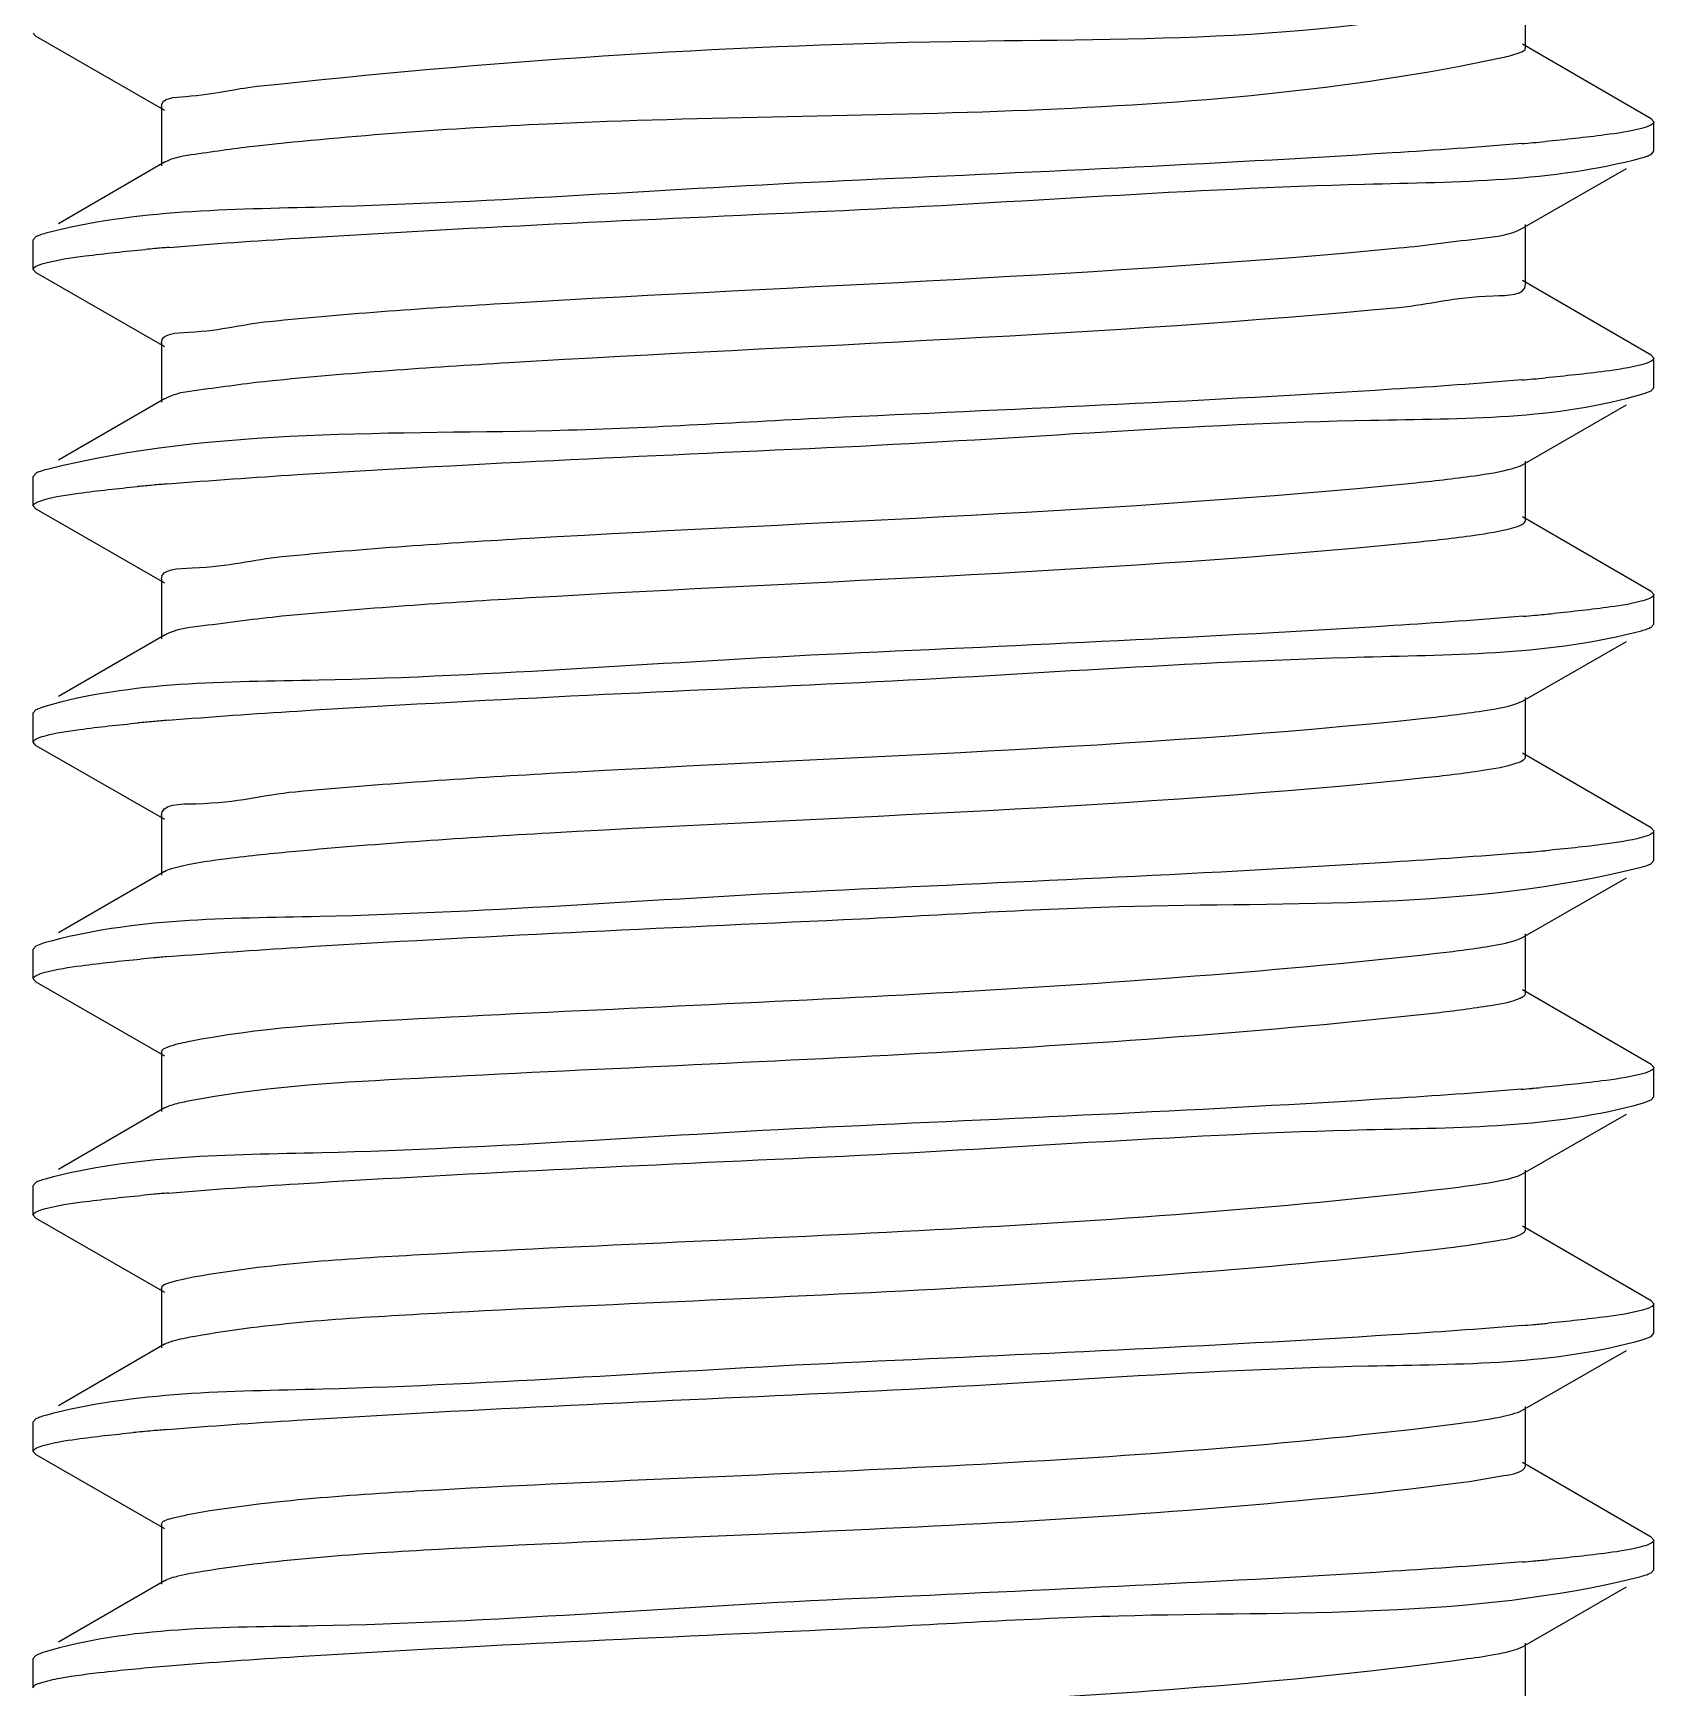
# Model space of a CAD drawing. Extents: x 1247970 to 1725648, y 860327 to 1277876.
# Drawn here: x 1330866.7 to 1330928.2, y 1200652.3 to 1200715.1 of the extents above; entities that cross this region are included whole.
import ezdxf

# ---------------------------------------------------------------- set-up
doc = ezdxf.new("R2010")
doc.units = 0
doc.header["$LTSCALE"] = 1000
doc.header["$MEASUREMENT"] = 0
doc.layers.get('0').update_dxf_attribs({"color": 254})
doc.layers.add('TK', color=4, linetype='Continuous')

# ---------------------------------------------------------------- blocks, each defined once
blk = doc.blocks.new('A$C63786A89')
at = {"linetype": 'Continuous'}
for p, q in [((-2093.675, 8070.796), (-2093.675, 8073.052)), ((-2150.231, 8071.235), (-2150.332, 8071.35)), ((-2150.231, 8071.235), (-2145.341, 8068.428)), ((-2088.903, 8068.098), (-2093.792, 8070.932)), ((-2145.461, 8068.565), (-2145.461, 8066.309)), ((-2088.903, 8068.098), (-2088.804, 8067.983)), ((-2088.804, 8066.864), (-2088.804, 8067.983)), ((-2088.905, 8066.748), (-2088.804, 8066.864)), ((-2145.343, 8066.445), (-2149.364, 8064.115)), ((-2093.794, 8063.942), (-2089.847, 8066.208)), ((-2150.233, 8063.612), (-2150.332, 8063.497)), ((-2093.675, 8061.823), (-2093.675, 8064.079)), ((-2150.332, 8062.378), (-2150.332, 8063.497)), ((-2150.231, 8062.262), (-2150.332, 8062.378)), ((-2150.231, 8062.262), (-2145.341, 8059.455)), ((-2088.903, 8059.125), (-2093.792, 8061.959)), ((-2145.461, 8059.592), (-2145.461, 8057.336)), ((-2088.903, 8059.125), (-2088.804, 8059.011)), ((-2088.804, 8057.891), (-2088.804, 8059.011)), ((-2145.343, 8057.472), (-2149.364, 8055.142)), ((-2089.175, 8057.669), (-2088.905, 8057.775)), ((-2088.905, 8057.775), (-2088.804, 8057.891)), ((-2093.794, 8054.969), (-2089.847, 8057.235)), ((-2093.675, 8052.85), (-2093.675, 8055.106)), ((-2150.233, 8054.639), (-2150.332, 8054.525)), ((-2150.332, 8053.405), (-2150.332, 8054.524)), ((-2150.231, 8053.289), (-2150.332, 8053.404)), ((-2150.231, 8053.289), (-2145.341, 8050.482)), ((-2088.903, 8050.152), (-2093.792, 8052.986)), ((-2145.461, 8050.62), (-2145.461, 8048.364)), ((-2088.903, 8050.152), (-2088.804, 8050.038)), ((-2088.804, 8048.918), (-2088.804, 8050.038)), ((-2145.343, 8048.5), (-2149.364, 8046.169)), ((-2088.905, 8048.803), (-2088.804, 8048.918)), ((-2093.794, 8045.996), (-2089.847, 8048.262)), ((-2094.007, 8045.904), (-2093.795, 8045.996)), ((-2093.675, 8043.877), (-2093.675, 8046.133)), ((-2150.233, 8045.666), (-2150.332, 8045.551)), ((-2150.332, 8044.432), (-2150.332, 8045.551)), ((-2149.927, 8045.783), (-2150.232, 8045.666)), ((-2150.231, 8044.316), (-2150.332, 8044.432)), ((-2150.231, 8044.316), (-2145.341, 8041.509)), ((-2088.903, 8041.179), (-2093.792, 8044.013)), ((-2145.461, 8041.647), (-2145.461, 8039.391)), ((-2088.903, 8041.179), (-2088.804, 8041.065)), ((-2088.804, 8039.945), (-2088.804, 8041.065)), ((-2088.905, 8039.83), (-2088.804, 8039.945)), ((-2145.343, 8039.527), (-2149.364, 8037.196)), ((-2093.794, 8037.023), (-2089.847, 8039.289)), ((-2150.233, 8036.693), (-2150.332, 8036.579)), ((-2150.332, 8035.459), (-2150.332, 8036.578)), ((-2149.911, 8036.815), (-2150.233, 8036.693)), ((-2093.93, 8036.96), (-2093.794, 8037.023)), ((-2093.675, 8034.904), (-2093.675, 8037.16)), ((-2150.231, 8035.343), (-2150.332, 8035.459)), ((-2150.231, 8035.343), (-2145.341, 8032.537)), ((-2088.903, 8032.207), (-2093.792, 8035.04)), ((-2145.461, 8032.674), (-2145.461, 8030.418)), ((-2088.903, 8032.207), (-2088.804, 8032.091)), ((-2088.804, 8030.973), (-2088.804, 8032.092)), ((-2088.905, 8030.857), (-2088.804, 8030.973)), ((-2145.343, 8030.554), (-2149.364, 8028.223)), ((-2093.794, 8028.05), (-2089.847, 8030.316)), ((-2089.238, 8030.732), (-2088.905, 8030.857)), ((-2093.949, 8027.98), (-2093.794, 8028.05)), ((-2093.675, 8025.931), (-2093.675, 8028.187)), ((-2150.233, 8027.72), (-2150.332, 8027.606)), ((-2150.332, 8026.486), (-2150.332, 8027.606)), ((-2150.231, 8026.37), (-2150.332, 8026.486)), ((-2150.231, 8026.37), (-2145.341, 8023.564)), ((-2088.903, 8023.234), (-2093.792, 8026.067)), ((-2093.683, 8025.897), (-2093.675, 8025.931)), ((-2145.461, 8023.701), (-2145.461, 8021.445)), ((-2088.903, 8023.234), (-2088.804, 8023.119)), ((-2088.804, 8022), (-2088.804, 8023.119)), ((-2145.343, 8021.581), (-2149.364, 8019.251)), ((-2089.206, 8021.769), (-2088.905, 8021.884)), ((-2088.905, 8021.884), (-2088.804, 8022)), ((-2093.794, 8019.077), (-2089.847, 8021.344)), ((-2093.973, 8018.998), (-2093.794, 8019.077)), ((-2093.675, 8016.959), (-2093.675, 8019.215)), ((-2150.233, 8018.747), (-2150.332, 8018.633)), ((-2150.332, 8017.513), (-2150.332, 8018.633)), ((-2150.231, 8017.398), (-2150.332, 8017.513)), ((-2150.231, 8017.398), (-2145.341, 8014.591)), ((-2088.903, 8014.261), (-2093.792, 8017.095)), ((-2093.718, 8016.875), (-2093.675, 8016.959)), ((-2145.461, 8014.728), (-2145.461, 8012.472)), ((-2088.903, 8014.261), (-2088.804, 8014.147)), ((-2088.804, 8013.027), (-2088.804, 8014.146)), ((-2088.905, 8012.911), (-2088.804, 8013.026)), ((-2145.343, 8012.608), (-2149.364, 8010.278)), ((-2093.794, 8010.104), (-2089.847, 8012.371)), ((-2093.675, 8007.986), (-2093.675, 8010.242)), ((-2150.233, 8009.774), (-2150.332, 8009.66)), ((-2150.332, 8008.54), (-2150.332, 8009.66)), ((-2149.96, 8009.882), (-2150.232, 8009.774)), ((-2094.002, 8010.015), (-2093.795, 8010.104))]:
    blk.add_line(p, q, dxfattribs=at)
for centre, radius, start, end in [((-2104.143, 8188.98), 122.261, 274.84409, 275.04302), ((-2102.588, 8171.392), 104.604, 275.04175, 275.30095), ((-2136.242, 7955.57), 108.016, 95.02585, 95.21787), ((-2134.688, 7937.87), 125.784, 94.77981, 95.02425), ((-2104.14, 8179.978), 122.23, 274.84424, 275.04373), ((-2102.573, 8162.247), 104.43, 275.04236, 275.3055), ((-2136.851, 7953.351), 101.234, 95.05411, 95.39168), ((-2134.857, 7930.854), 123.82, 94.79814, 95.05615), ((-2103.974, 8169.096), 120.315, 274.86416, 275.07605), ((-2101.955, 8146.498), 97.627, 275.0694, 275.49263), ((-2136.833, 7944.19), 101.424, 95.05298, 95.38439), ((-2134.853, 7921.843), 123.859, 94.79618, 95.05479), ((-2102.586, 8144.446), 104.576, 275.04185, 275.30177), ((-2104.142, 8162.061), 122.26, 274.84407, 275.04314), ((-2136.634, 7933.009), 103.641, 95.04406, 95.32779), ((-2134.794, 7912.178), 124.553, 94.79093, 95.04451), ((-2104.248, 8154.298), 123.475, 274.83132, 275.02438), ((-2102.945, 8139.472), 108.591, 275.02487, 275.20245), ((-2136.553, 7923.14), 104.541, 95.04051, 95.30425), ((-2134.776, 7902.996), 124.763, 94.78943, 95.04046), ((-2104.09, 8143.506), 121.648, 274.85011, 275.05379), ((-2102.377, 8124.197), 102.264, 275.05107, 275.36292), ((-2134.938, 7895.898), 122.881, 94.80649, 95.07355), ((-2137.19, 7921.161), 97.518, 95.06827, 95.49746), ((-2104.058, 8134.168), 121.282, 274.85416, 275.05886), ((-2102.288, 8114.245), 101.28, 275.05545, 275.38871)]:
    blk.add_arc(centre, radius, start, end, dxfattribs=at)
for points, knots in [([(-2141.837, 8069.33), (-2133.078, 8070.277), (-2117.287, 8071.375), (-2101.143, 8070.981), (-2094.282, 8072.742)], [0, 0, 0, 0, 0.554321, 1, 1, 1, 1]), ([(-2094.563, 8070.42), (-2094.338, 8070.468), (-2094.07, 8070.531), (-2093.677, 8070.699), (-2093.676, 8070.796)], [0, 0, 0, 0, 0.703023, 1, 1, 1, 1]), ([(-2141.837, 8067.074), (-2138.175, 8067.47), (-2122.432, 8068.636), (-2106.413, 8067.904), (-2094.563, 8070.42)], [0, 0, 0, 0, 0.233172, 1, 1, 1, 1]), ([(-2145.459, 8068.565), (-2145.461, 8068.898), (-2143.604, 8068.963), (-2142.741, 8069.232), (-2141.837, 8069.33)], [0, 0, 0, 0, 0.267938, 1, 1, 1, 1]), ([(-2088.805, 8067.983), (-2088.805, 8067.926), (-2088.997, 8067.806), (-2089.154, 8067.766), (-2089.274, 8067.733)], [0, 0, 0, 0, 0.314662, 1, 1, 1, 1]), ([(-2089.274, 8067.733), (-2089.728, 8067.612), (-2090.949, 8067.437), (-2092.169, 8067.306), (-2092.924, 8067.236)], [0, 0, 0, 0, 0.382678, 1, 1, 1, 1]), ([(-2145.343, 8066.445), (-2144.997, 8066.647), (-2143.778, 8066.812), (-2142.621, 8066.989), (-2141.837, 8067.074)], [0, 0, 0, 0, 0.336892, 1, 1, 1, 1]), ([(-2093.818, 8067.157), (-2095.456, 8067.018), (-2104.034, 8066.435), (-2112.623, 8066.063), (-2119.568, 8065.74)], [0, 0, 0, 0, 0.191224, 1, 1, 1, 1]), ([(-2089.27, 8066.615), (-2089.197, 8066.634), (-2089.073, 8066.671), (-2088.952, 8066.721), (-2088.905, 8066.748)], [0, 0, 0, 0, 0.580326, 1, 1, 1, 1]), ([(-2119.568, 8064.621), (-2112.974, 8064.927), (-2102.941, 8065.721), (-2092.673, 8065.704), (-2089.27, 8066.615)], [0, 0, 0, 0, 0.652048, 1, 1, 1, 1]), ([(-2119.568, 8065.74), (-2126.151, 8065.435), (-2136.182, 8064.65), (-2146.44, 8064.649), (-2149.851, 8063.75)], [0, 0, 0, 0, 0.651366, 1, 1, 1, 1]), ([(-2145.17, 8063.217), (-2143.531, 8063.354), (-2135.003, 8063.93), (-2126.463, 8064.301), (-2119.568, 8064.621)], [0, 0, 0, 0, 0.192344, 1, 1, 1, 1]), ([(-2149.851, 8063.75), (-2149.927, 8063.73), (-2150.057, 8063.692), (-2150.183, 8063.64), (-2150.232, 8063.612)], [0, 0, 0, 0, 0.582812, 1, 1, 1, 1]), ([(-2098.482, 8063.195), (-2097.424, 8063.295), (-2095.885, 8063.52), (-2094.247, 8063.681), (-2093.795, 8063.942)], [0, 0, 0, 0, 0.670951, 1, 1, 1, 1]), ([(-2149.797, 8062.644), (-2149.326, 8062.762), (-2148.079, 8062.938), (-2146.831, 8063.069), (-2146.065, 8063.139)], [0, 0, 0, 0, 0.386981, 1, 1, 1, 1]), ([(-2141.374, 8060.406), (-2138.348, 8060.715), (-2124.05, 8061.685), (-2109.718, 8062.127), (-2098.482, 8063.195)], [0, 0, 0, 0, 0.212258, 1, 1, 1, 1]), ([(-2150.33, 8062.378), (-2150.329, 8062.441), (-2150.107, 8062.567), (-2149.933, 8062.61), (-2149.797, 8062.644)], [0, 0, 0, 0, 0.309989, 1, 1, 1, 1]), ([(-2098.482, 8060.939), (-2097.287, 8061.052), (-2096.168, 8061.431), (-2093.678, 8061.387), (-2093.676, 8061.823)], [0, 0, 0, 0, 0.733766, 1, 1, 1, 1]), ([(-2141.374, 8058.15), (-2138.348, 8058.459), (-2124.05, 8059.428), (-2109.718, 8059.871), (-2098.482, 8060.939)], [0, 0, 0, 0, 0.212258, 1, 1, 1, 1]), ([(-2145.459, 8059.592), (-2145.46, 8059.965), (-2143.355, 8059.99), (-2142.392, 8060.302), (-2141.374, 8060.406)], [0, 0, 0, 0, 0.267032, 1, 1, 1, 1]), ([(-2089.27, 8058.762), (-2089.723, 8058.64), (-2090.943, 8058.465), (-2092.162, 8058.334), (-2092.916, 8058.264)], [0, 0, 0, 0, 0.382415, 1, 1, 1, 1]), ([(-2088.805, 8059.011), (-2088.805, 8058.954), (-2088.995, 8058.834), (-2089.151, 8058.793), (-2089.27, 8058.762)], [0, 0, 0, 0, 0.315037, 1, 1, 1, 1]), ([(-2145.343, 8057.472), (-2144.956, 8057.698), (-2143.572, 8057.862), (-2142.266, 8058.058), (-2141.374, 8058.15)], [0, 0, 0, 0, 0.333145, 1, 1, 1, 1]), ([(-2093.818, 8058.184), (-2095.456, 8058.045), (-2104.033, 8057.462), (-2112.622, 8057.09), (-2119.568, 8056.767)], [0, 0, 0, 0, 0.191212, 1, 1, 1, 1]), ([(-2119.568, 8055.648), (-2112.9, 8055.957), (-2102.861, 8056.83), (-2092.51, 8056.67), (-2089.175, 8057.669)], [0, 0, 0, 0, 0.657271, 1, 1, 1, 1]), ([(-2119.568, 8056.767), (-2123.046, 8056.606), (-2133.092, 8055.924), (-2143.378, 8056.397), (-2149.797, 8054.791)], [0, 0, 0, 0, 0.344785, 1, 1, 1, 1]), ([(-2145.214, 8054.24), (-2143.576, 8054.378), (-2135.033, 8054.956), (-2126.478, 8055.327), (-2119.568, 8055.648)], [0, 0, 0, 0, 0.191989, 1, 1, 1, 1]), ([(-2149.797, 8054.791), (-2149.885, 8054.769), (-2150.033, 8054.727), (-2150.177, 8054.671), (-2150.232, 8054.639)], [0, 0, 0, 0, 0.58836, 1, 1, 1, 1]), ([(-2097.982, 8054.27), (-2097.193, 8054.349), (-2095.916, 8054.497), (-2094.638, 8054.693), (-2094.163, 8054.828)], [0, 0, 0, 0, 0.61618, 1, 1, 1, 1]), ([(-2094.163, 8054.828), (-2094.091, 8054.849), (-2093.965, 8054.888), (-2093.844, 8054.941), (-2093.795, 8054.969)], [0, 0, 0, 0, 0.573635, 1, 1, 1, 1]), ([(-2149.927, 8053.636), (-2149.492, 8053.762), (-2148.298, 8053.936), (-2147.107, 8054.068), (-2146.364, 8054.138)], [0, 0, 0, 0, 0.377622, 1, 1, 1, 1]), ([(-2140.885, 8051.482), (-2137.763, 8051.785), (-2123.462, 8052.744), (-2109.121, 8053.158), (-2097.982, 8054.27)], [0, 0, 0, 0, 0.218875, 1, 1, 1, 1]), ([(-2150.33, 8053.404), (-2150.331, 8053.455), (-2150.171, 8053.569), (-2150.031, 8053.607), (-2149.927, 8053.636)], [0, 0, 0, 0, 0.320963, 1, 1, 1, 1]), ([(-2097.982, 8052.014), (-2097.193, 8052.093), (-2095.916, 8052.241), (-2094.638, 8052.437), (-2094.163, 8052.572)], [0, 0, 0, 0, 0.61618, 1, 1, 1, 1]), ([(-2094.163, 8052.572), (-2094.038, 8052.608), (-2093.87, 8052.654), (-2093.676, 8052.788), (-2093.676, 8052.85)], [0, 0, 0, 0, 0.67902, 1, 1, 1, 1]), ([(-2140.885, 8049.226), (-2137.763, 8049.529), (-2123.462, 8050.488), (-2109.121, 8050.902), (-2097.982, 8052.014)], [0, 0, 0, 0, 0.218875, 1, 1, 1, 1]), ([(-2145.459, 8050.62), (-2145.458, 8051.035), (-2143.092, 8051.014), (-2142.024, 8051.371), (-2140.885, 8051.482)], [0, 0, 0, 0, 0.266426, 1, 1, 1, 1]), ([(-2089.175, 8049.816), (-2089.592, 8049.691), (-2090.743, 8049.519), (-2091.891, 8049.389), (-2092.611, 8049.32)], [0, 0, 0, 0, 0.375702, 1, 1, 1, 1]), ([(-2088.805, 8050.038), (-2088.805, 8049.99), (-2088.949, 8049.881), (-2089.08, 8049.844), (-2089.175, 8049.816)], [0, 0, 0, 0, 0.32534, 1, 1, 1, 1]), ([(-2145.342, 8048.5), (-2144.912, 8048.75), (-2143.354, 8048.912), (-2141.891, 8049.128), (-2140.885, 8049.226)], [0, 0, 0, 0, 0.329874, 1, 1, 1, 1]), ([(-2093.772, 8049.215), (-2095.409, 8049.075), (-2104.002, 8048.49), (-2112.607, 8048.118), (-2119.568, 8047.795)], [0, 0, 0, 0, 0.190811, 1, 1, 1, 1]), ([(-2119.568, 8046.675), (-2112.978, 8046.981), (-2102.946, 8047.772), (-2092.681, 8047.761), (-2089.275, 8048.668)], [0, 0, 0, 0, 0.651776, 1, 1, 1, 1]), ([(-2089.275, 8048.668), (-2089.201, 8048.688), (-2089.075, 8048.725), (-2088.953, 8048.775), (-2088.905, 8048.803)], [0, 0, 0, 0, 0.580922, 1, 1, 1, 1]), ([(-2119.568, 8047.795), (-2126.209, 8047.486), (-2136.247, 8046.643), (-2146.567, 8046.749), (-2149.927, 8045.783)], [0, 0, 0, 0, 0.655344, 1, 1, 1, 1]), ([(-2145.209, 8045.268), (-2143.571, 8045.405), (-2135.03, 8045.983), (-2126.477, 8046.354), (-2119.568, 8046.675)], [0, 0, 0, 0, 0.192007, 1, 1, 1, 1]), ([(-2140.372, 8042.557), (-2137.157, 8042.855), (-2122.869, 8043.805), (-2108.536, 8044.184), (-2097.507, 8045.346)], [0, 0, 0, 0, 0.225497, 1, 1, 1, 1]), ([(-2097.507, 8045.346), (-2096.769, 8045.424), (-2095.599, 8045.571), (-2094.423, 8045.76), (-2094.007, 8045.904)], [0, 0, 0, 0, 0.627888, 1, 1, 1, 1]), ([(-2149.911, 8044.668), (-2149.473, 8044.791), (-2148.281, 8044.966), (-2147.091, 8045.097), (-2146.35, 8045.166)], [0, 0, 0, 0, 0.379312, 1, 1, 1, 1]), ([(-2150.332, 8044.432), (-2150.331, 8044.485), (-2150.163, 8044.599), (-2150.019, 8044.638), (-2149.911, 8044.668)], [0, 0, 0, 0, 0.31977, 1, 1, 1, 1]), ([(-2097.507, 8043.09), (-2096.769, 8043.168), (-2095.599, 8043.315), (-2094.423, 8043.504), (-2094.007, 8043.648)], [0, 0, 0, 0, 0.627888, 1, 1, 1, 1]), ([(-2094.007, 8043.648), (-2093.921, 8043.678), (-2093.797, 8043.719), (-2093.676, 8043.83), (-2093.676, 8043.877)], [0, 0, 0, 0, 0.6598, 1, 1, 1, 1]), ([(-2140.372, 8040.301), (-2137.157, 8040.599), (-2122.869, 8041.549), (-2108.536, 8041.928), (-2097.507, 8043.09)], [0, 0, 0, 0, 0.225497, 1, 1, 1, 1]), ([(-2145.461, 8041.647), (-2145.459, 8042.108), (-2142.815, 8042.033), (-2141.637, 8042.44), (-2140.372, 8042.557)], [0, 0, 0, 0, 0.26624, 1, 1, 1, 1]), ([(-2088.805, 8041.065), (-2088.805, 8041.008), (-2088.997, 8040.887), (-2089.155, 8040.847), (-2089.275, 8040.814)], [0, 0, 0, 0, 0.314524, 1, 1, 1, 1]), ([(-2089.275, 8040.814), (-2089.729, 8040.694), (-2090.949, 8040.518), (-2092.168, 8040.387), (-2092.923, 8040.317)], [0, 0, 0, 0, 0.382838, 1, 1, 1, 1]), ([(-2145.343, 8039.527), (-2145.262, 8039.574), (-2145.039, 8039.655), (-2144.811, 8039.713), (-2144.674, 8039.744)], [0, 0, 0, 0, 0.400788, 1, 1, 1, 1]), ([(-2144.674, 8039.744), (-2144.111, 8039.87), (-2142.676, 8040.071), (-2141.238, 8040.221), (-2140.372, 8040.301)], [0, 0, 0, 0, 0.398814, 1, 1, 1, 1]), ([(-2093.818, 8040.238), (-2095.456, 8040.099), (-2104.034, 8039.516), (-2112.623, 8039.144), (-2119.568, 8038.822)], [0, 0, 0, 0, 0.191221, 1, 1, 1, 1]), ([(-2089.334, 8039.68), (-2089.248, 8039.701), (-2089.102, 8039.742), (-2088.96, 8039.798), (-2088.906, 8039.83)], [0, 0, 0, 0, 0.587167, 1, 1, 1, 1]), ([(-2119.568, 8037.702), (-2116.088, 8037.864), (-2106.041, 8038.547), (-2095.752, 8038.068), (-2089.334, 8039.68)], [0, 0, 0, 0, 0.344893, 1, 1, 1, 1]), ([(-2119.568, 8038.822), (-2126.196, 8038.514), (-2136.234, 8037.686), (-2146.539, 8037.763), (-2149.911, 8036.815)], [0, 0, 0, 0, 0.654479, 1, 1, 1, 1]), ([(-2145.197, 8036.296), (-2143.559, 8036.433), (-2135.021, 8037.01), (-2126.473, 8037.382), (-2119.568, 8037.702)], [0, 0, 0, 0, 0.192113, 1, 1, 1, 1]), ([(-2097.058, 8036.422), (-2096.391, 8036.496), (-2095.346, 8036.638), (-2094.291, 8036.818), (-2093.93, 8036.96)], [0, 0, 0, 0, 0.633639, 1, 1, 1, 1]), ([(-2149.878, 8035.705), (-2149.429, 8035.826), (-2148.218, 8036.001), (-2147.008, 8036.132), (-2146.257, 8036.202)], [0, 0, 0, 0, 0.381582, 1, 1, 1, 1]), ([(-2144.444, 8033.075), (-2141.774, 8033.606), (-2125.906, 8034.54), (-2110.092, 8034.967), (-2097.058, 8036.422)], [0, 0, 0, 0, 0.171873, 1, 1, 1, 1]), ([(-2150.33, 8035.459), (-2150.33, 8035.515), (-2150.147, 8035.633), (-2149.994, 8035.673), (-2149.878, 8035.705)], [0, 0, 0, 0, 0.31625, 1, 1, 1, 1]), ([(-2097.058, 8034.166), (-2096.372, 8034.243), (-2095.312, 8034.39), (-2094.235, 8034.569), (-2093.881, 8034.724)], [0, 0, 0, 0, 0.641712, 1, 1, 1, 1]), ([(-2093.881, 8034.724), (-2093.827, 8034.748), (-2093.742, 8034.785), (-2093.676, 8034.87), (-2093.676, 8034.904)], [0, 0, 0, 0, 0.633121, 1, 1, 1, 1]), ([(-2144.444, 8030.819), (-2141.774, 8031.35), (-2125.906, 8032.284), (-2110.092, 8032.711), (-2097.058, 8034.166)], [0, 0, 0, 0, 0.171873, 1, 1, 1, 1]), ([(-2145.46, 8032.674), (-2145.459, 8032.782), (-2145, 8032.955), (-2144.701, 8033.024), (-2144.444, 8033.075)], [0, 0, 0, 0, 0.292633, 1, 1, 1, 1]), ([(-2089.334, 8031.826), (-2089.809, 8031.707), (-2091.067, 8031.53), (-2092.325, 8031.399), (-2093.099, 8031.328)], [0, 0, 0, 0, 0.386387, 1, 1, 1, 1]), ([(-2088.805, 8032.091), (-2088.806, 8032.029), (-2089.027, 8031.903), (-2089.199, 8031.86), (-2089.334, 8031.826)], [0, 0, 0, 0, 0.310026, 1, 1, 1, 1]), ([(-2093.848, 8031.263), (-2095.487, 8031.124), (-2104.054, 8030.543), (-2112.633, 8030.171), (-2119.568, 8029.849)], [0, 0, 0, 0, 0.191455, 1, 1, 1, 1]), ([(-2145.342, 8030.554), (-2145.237, 8030.615), (-2144.936, 8030.713), (-2144.631, 8030.782), (-2144.444, 8030.819)], [0, 0, 0, 0, 0.38808, 1, 1, 1, 1]), ([(-2119.568, 8028.729), (-2112.95, 8029.037), (-2102.914, 8029.854), (-2092.62, 8029.795), (-2089.238, 8030.732)], [0, 0, 0, 0, 0.653737, 1, 1, 1, 1]), ([(-2119.568, 8029.849), (-2126.171, 8029.542), (-2136.205, 8028.739), (-2146.483, 8028.772), (-2149.878, 8027.851)], [0, 0, 0, 0, 0.652711, 1, 1, 1, 1]), ([(-2145.193, 8027.323), (-2143.555, 8027.461), (-2135.019, 8028.038), (-2126.471, 8028.409), (-2119.568, 8028.729)], [0, 0, 0, 0, 0.192162, 1, 1, 1, 1]), ([(-2149.878, 8027.851), (-2149.948, 8027.832), (-2150.069, 8027.796), (-2150.186, 8027.747), (-2150.232, 8027.72)], [0, 0, 0, 0, 0.579729, 1, 1, 1, 1]), ([(-2096.635, 8027.498), (-2096.07, 8027.565), (-2095.171, 8027.691), (-2094.268, 8027.859), (-2093.949, 8027.98)], [0, 0, 0, 0, 0.625228, 1, 1, 1, 1]), ([(-2149.86, 8026.737), (-2149.406, 8026.857), (-2148.188, 8027.032), (-2146.971, 8027.163), (-2146.217, 8027.233)], [0, 0, 0, 0, 0.382884, 1, 1, 1, 1]), ([(-2144.184, 8024.151), (-2141.366, 8024.653), (-2125.466, 8025.644), (-2109.572, 8025.961), (-2096.635, 8027.498)], [0, 0, 0, 0, 0.18012, 1, 1, 1, 1]), ([(-2150.33, 8026.486), (-2150.33, 8026.543), (-2150.138, 8026.664), (-2149.981, 8026.704), (-2149.86, 8026.737)], [0, 0, 0, 0, 0.314555, 1, 1, 1, 1]), ([(-2093.785, 8025.8), (-2093.761, 8025.814), (-2093.722, 8025.841), (-2093.69, 8025.879), (-2093.683, 8025.897)], [0, 0, 0, 0, 0.576078, 1, 1, 1, 1]), ([(-2144.184, 8021.895), (-2141.366, 8022.397), (-2125.466, 8023.388), (-2109.572, 8023.705), (-2096.635, 8025.242)], [0, 0, 0, 0, 0.18012, 1, 1, 1, 1]), ([(-2096.635, 8025.242), (-2096.001, 8025.317), (-2095.058, 8025.469), (-2094.069, 8025.629), (-2093.785, 8025.8)], [0, 0, 0, 0, 0.658258, 1, 1, 1, 1]), ([(-2145.46, 8023.701), (-2145.459, 8023.832), (-2144.865, 8024.01), (-2144.506, 8024.094), (-2144.184, 8024.151)], [0, 0, 0, 0, 0.286174, 1, 1, 1, 1]), ([(-2089.238, 8022.879), (-2089.68, 8022.756), (-2090.878, 8022.582), (-2092.075, 8022.451), (-2092.819, 8022.381)], [0, 0, 0, 0, 0.380285, 1, 1, 1, 1]), ([(-2088.805, 8023.119), (-2088.805, 8023.065), (-2088.979, 8022.949), (-2089.127, 8022.91), (-2089.238, 8022.879)], [0, 0, 0, 0, 0.318195, 1, 1, 1, 1]), ([(-2093.804, 8022.294), (-2095.442, 8022.154), (-2104.024, 8021.571), (-2112.618, 8021.199), (-2119.568, 8020.876)], [0, 0, 0, 0, 0.191079, 1, 1, 1, 1]), ([(-2145.342, 8021.581), (-2145.211, 8021.657), (-2144.82, 8021.771), (-2144.43, 8021.852), (-2144.184, 8021.895)], [0, 0, 0, 0, 0.377487, 1, 1, 1, 1]), ([(-2119.568, 8019.756), (-2112.925, 8020.065), (-2102.887, 8020.909), (-2092.564, 8020.801), (-2089.206, 8021.769)], [0, 0, 0, 0, 0.655471, 1, 1, 1, 1]), ([(-2119.568, 8020.876), (-2126.157, 8020.57), (-2136.189, 8019.779), (-2146.454, 8019.79), (-2149.86, 8018.883)], [0, 0, 0, 0, 0.651772, 1, 1, 1, 1]), ([(-2145.234, 8018.347), (-2143.597, 8018.485), (-2135.047, 8019.064), (-2126.485, 8019.435), (-2119.568, 8019.756)], [0, 0, 0, 0, 0.191802, 1, 1, 1, 1]), ([(-2096.239, 8018.574), (-2095.769, 8018.633), (-2095.01, 8018.745), (-2094.251, 8018.897), (-2093.973, 8018.998)], [0, 0, 0, 0, 0.615479, 1, 1, 1, 1]), ([(-2149.86, 8018.883), (-2149.934, 8018.863), (-2150.061, 8018.826), (-2150.184, 8018.775), (-2150.232, 8018.747)], [0, 0, 0, 0, 0.581785, 1, 1, 1, 1]), ([(-2143.896, 8015.227), (-2140.935, 8015.704), (-2125.014, 8016.736), (-2109.062, 8016.943), (-2096.239, 8018.574)], [0, 0, 0, 0, 0.188325, 1, 1, 1, 1]), ([(-2150.33, 8017.513), (-2150.331, 8017.561), (-2150.186, 8017.67), (-2150.056, 8017.707), (-2149.96, 8017.736)], [0, 0, 0, 0, 0.325404, 1, 1, 1, 1]), ([(-2149.96, 8017.736), (-2149.544, 8017.86), (-2148.396, 8018.031), (-2147.25, 8018.161), (-2146.532, 8018.231)], [0, 0, 0, 0, 0.375778, 1, 1, 1, 1]), ([(-2096.239, 8016.318), (-2095.658, 8016.392), (-2094.846, 8016.553), (-2093.92, 8016.684), (-2093.718, 8016.875)], [0, 0, 0, 0, 0.67832, 1, 1, 1, 1]), ([(-2143.896, 8012.971), (-2140.935, 8013.448), (-2125.014, 8014.48), (-2109.062, 8014.687), (-2096.239, 8016.318)], [0, 0, 0, 0, 0.188325, 1, 1, 1, 1]), ([(-2145.461, 8014.728), (-2145.459, 8014.884), (-2144.713, 8015.061), (-2144.29, 8015.164), (-2143.896, 8015.227)], [0, 0, 0, 0, 0.281229, 1, 1, 1, 1]), ([(-2088.805, 8014.147), (-2088.804, 8014.096), (-2088.963, 8013.983), (-2089.102, 8013.945), (-2089.206, 8013.915)], [0, 0, 0, 0, 0.321135, 1, 1, 1, 1]), ([(-2093.795, 8013.321), (-2095.433, 8013.182), (-2104.018, 8012.598), (-2112.615, 8012.226), (-2119.568, 8011.903)], [0, 0, 0, 0, 0.191026, 1, 1, 1, 1]), ([(-2089.206, 8013.915), (-2089.642, 8013.79), (-2090.838, 8013.615), (-2092.031, 8013.483), (-2092.777, 8013.412)], [0, 0, 0, 0, 0.377335, 1, 1, 1, 1]), ([(-2145.342, 8012.608), (-2145.183, 8012.7), (-2144.693, 8012.828), (-2144.207, 8012.921), (-2143.896, 8012.971)], [0, 0, 0, 0, 0.368513, 1, 1, 1, 1]), ([(-2119.568, 8010.784), (-2116.089, 8010.945), (-2106.042, 8011.627), (-2095.754, 8011.152), (-2089.336, 8012.761)], [0, 0, 0, 0, 0.344836, 1, 1, 1, 1]), ([(-2089.336, 8012.761), (-2089.249, 8012.782), (-2089.103, 8012.824), (-2088.96, 8012.88), (-2088.906, 8012.911)], [0, 0, 0, 0, 0.587351, 1, 1, 1, 1]), ([(-2119.568, 8011.903), (-2126.235, 8011.594), (-2136.275, 8010.721), (-2146.626, 8010.881), (-2149.96, 8009.882)], [0, 0, 0, 0, 0.657268, 1, 1, 1, 1]), ([(-2145.198, 8009.377), (-2143.56, 8009.515), (-2135.022, 8010.092), (-2126.473, 8010.463), (-2119.568, 8010.784)], [0, 0, 0, 0, 0.192149, 1, 1, 1, 1]), ([(-2143.58, 8006.303), (-2140.481, 8006.76), (-2124.554, 8007.822), (-2108.562, 8007.912), (-2095.869, 8009.65)], [0, 0, 0, 0, 0.196505, 1, 1, 1, 1]), ([(-2095.869, 8009.65), (-2095.49, 8009.702), (-2094.863, 8009.799), (-2094.24, 8009.932), (-2094.002, 8010.015)], [0, 0, 0, 0, 0.604097, 1, 1, 1, 1]), ([(-2149.311, 8008.909), (-2148.754, 8009.01), (-2147.384, 8009.181), (-2146.009, 8009.309), (-2145.198, 8009.377)], [0, 0, 0, 0, 0.410019, 1, 1, 1, 1]), ([(-2150.332, 8008.54), (-2150.332, 8008.646), (-2149.858, 8008.796), (-2149.569, 8008.862), (-2149.311, 8008.909)], [0, 0, 0, 0, 0.286665, 1, 1, 1, 1])]:
    blk.add_open_spline(points, degree=3, knots=knots, dxfattribs=at)

msp = doc.modelspace()

# ---------------------------------------------------------------- block references
at = {"layer": 'TK'}
msp.add_blockref('A$C63786A89', (1333017.03, 1192643.735, -355), dxfattribs=at)

doc.saveas('drawing.dxf')
